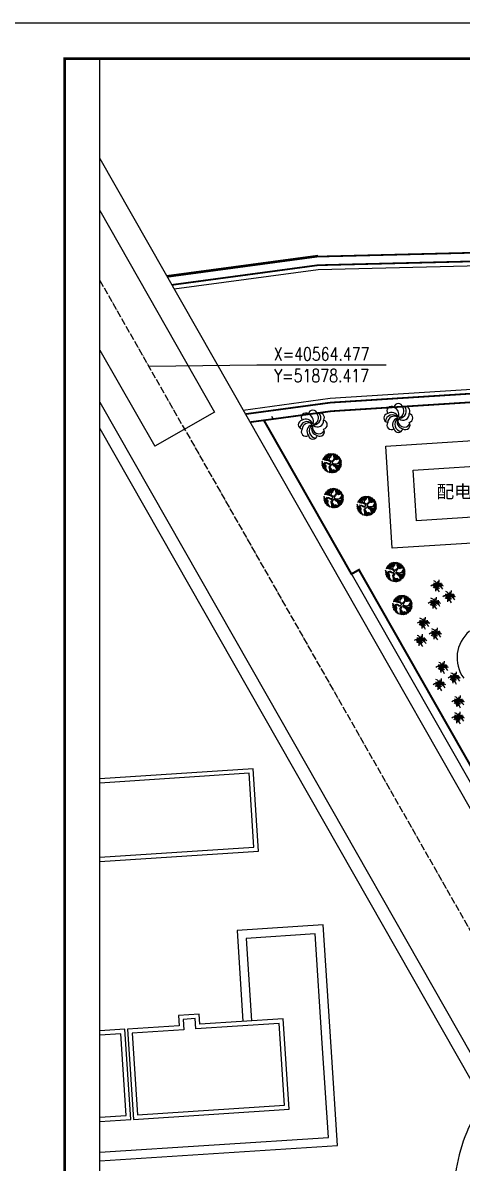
# Model space of a CAD drawing. Extents: x 1035948 to 1665131, y -158296 to 142149.
# Drawn here: x 1251304 to 1312449, y -20117 to 138704 of the extents above; entities that cross this region are included whole.
import ezdxf
from ezdxf.enums import TextEntityAlignment as Align

# ---------------------------------------------------------------- set-up
doc = ezdxf.new("R2010")
doc.units = 0
doc.header["$LTSCALE"] = 200
doc.header["$MEASUREMENT"] = 0
doc.linetypes.add('ACAD_ISO04W100', pattern=[30.5, 24, -3, 0.5, -3])
doc.layers.get('0').update_dxf_attribs({"linetype": 'CONTINUOUS'})
for name, color, linetype in [('1', 123, 'CONTINUOUS'), ('CH1', 7, 'CONTINUOUS'), ('CH3', 7, 'CONTINUOUS'), ('DL', 21, 'CONTINUOUS'), ('GHJZ', 7, 'CONTINUOUS'), ('X1', 3, 'CONTINUOUS'), ('ZXX', 6, 'ACAD_ISO04W100'), ('垂丝海棠', 7, 'CONTINUOUS'), ('广玉兰', 7, 'CONTINUOUS'), ('杨柳', 7, 'CONTINUOUS')]:
    doc.layers.add(name, color=color, linetype=linetype)
doc.styles.add('_DIMFONT', font='TXT.shx')
doc.styles.add('H1', font='SimSun.ttf')

# ---------------------------------------------------------------- blocks, each defined once
blk = doc.blocks.new('ZW02')
at = {"layer": '广玉兰', "color": 3}
for p, q in [((-1127, 834), (-1456, 1053)), ((-1348, 1143), (-1127, 834)), ((-1039, 1258), (-1172, 1337)), ((-951, 1063), (-1039, 1258)), ((-951, 957), (-951, 1063))]:
    blk.add_line(p, q, dxfattribs=at)
for points in [[(-1661, -6), (-1790, 40)], [(-1762, 220), (-1671, 32), (-1622, -155), (-1566, -216), (-1615, -238), (-1706, -328), (-1734, -403)], [(-1662, 672), (-1454, 738), (-1222, 648), (-1048, 586), (-800, 560), (-517, 462), (-394, 401), (-290, 303), (-171, 123), (-190, 38), (-269, -103), (-269, -103), (-486, -125), (-655, -50), (-865, 85), (-984, 85), (-1166, 10), (-1187, -58), (-1328, -148), (-1587, -125), (-1643, 32), (-1757, 343)], [(-1285, 1257), (-1229, 1151), (-1117, 1099), (-984, 994), (-844, 825), (-818, 639), (-898, 639), (-1083, 666), (-1299, 753), (-1412, 791), (-1482, 791), (-1636, 731)], [(-1451, 889), (-1596, 818)], [(-1072, 673), (-1124, 844), (-1551, 903)], [(-1355, 876), (-1498, 989)], [(-1065, 1046), (-1397, 1132)], [(-1145, 1377), (-949, 1347), (-781, 1317), (-711, 1302), (-633, 1212), (-535, 1090), (-447, 966), (-429, 825), (-479, 551), (-647, 566), (-765, 622), (-802, 821), (-809, 1010), (-951, 1152), (-1065, 1222), (-1236, 1287)], [(-799, 754), (-677, 922), (-725, 1159), (-1092, 1399)], [(-803, 1200), (-1092, 1311)], [(-374, 1775), (-381, 1677), (-360, 1549), (-332, 1429), (-276, 1332), (-199, 1257), (-241, 1204), (-332, 1106), (-388, 994), (-486, 1069), (-570, 1204), (-676, 1362), (-879, 1384), (-1089, 1414)], [(-717, 1366), (-858, 1437), (-1031, 1482)], [(-417, 1282), (-549, 1384), (-697, 1482), (-964, 1528)], [(-754, 1492), (-855, 1594)], [(-449, 1040), (-395, 1212), (-479, 1482), (-787, 1630)], [(-611, 1545), (-681, 1680)], [(-464, 1644), (-594, 1714)], [(-269, 1174), (-402, 1407), (-451, 1617), (-514, 1742)], [(152, 1824), (264, 1580), (313, 1444), (348, 1287), (425, 971), (432, 753), (367, 657), (296, 586), (173, 445), (18, 355), (-94, 310), (-367, 483), (-409, 633), (-358, 940), (-269, 1099), (-73, 1257), (-38, 1324), (60, 1700), (82, 1827)], [(39, 1827), (32, 1707), (-3, 1595), (-66, 1399), (-115, 1309), (-220, 1399), (-304, 1542), (-332, 1677), (-332, 1775)], [(-203, 1506), (-300, 1796)], [(-181, 1366), (-220, 1610), (-200, 1812)], [(-58, 1424), (-94, 1519), (-115, 1821)], [(-98, 1587), (-45, 1707), (-45, 1826)], [(1640, 882), (1469, 761), (1280, 723), (1007, 738), (796, 753), (526, 648), (358, 462), (131, 175), (173, 17), (453, -103), (691, -148), (1007, -110), (1294, 40), (1476, 325), (1561, 611), (1666, 832)], [(201, 1820), (313, 1587), (418, 1174), (460, 1384), (621, 1625), (628, 1722)], [(369, 1617), (269, 1813)], [(318, 1718), (381, 1795)], [(337, 1494), (369, 1617), (543, 1756)], [(445, 1678), (444, 1782)], [(670, 1715), (663, 1572), (558, 1429), (467, 1272), (460, 1069), (495, 934), (635, 1024), (888, 1212), (1007, 1557)], [(462, 1060), (698, 1309), (773, 1673)], [(1035, 1519), (944, 1257), (916, 1159), (677, 994), (579, 825), (570, 745), (756, 807), (1084, 761), (1266, 776), (1322, 956), (1350, 1069), (1448, 1151)], [(599, 1204), (729, 1699)], [(628, 1019), (740, 1204), (936, 1592)], [(644, 929), (853, 911), (1098, 1001), (1266, 1354)], [(705, 782), (1140, 889), (1266, 1054)], [(710, 1364), (880, 1622)], [(742, 1039), (916, 1046), (972, 1144), (1076, 1505)], [(762, 796), (1445, 1169)], [(939, 943), (1063, 1151), (1104, 1485)], [(1017, 859), (1203, 836), (1498, 1107)], [(1019, 1078), (1045, 1122), (1224, 1391)], [(1054, 985), (1203, 1061), (1408, 1211)], [(1244, 1091), (1340, 1283)], [(1813, 408), (1722, 333), (1568, 303), (1526, 288), (1462, 198), (1406, 70), (1266, -28), (1350, -43), (1504, -148), (1596, -306), (1792, -516)], [(1469, 1129), (1378, 1046), (1357, 896), (1315, 806), (1385, 798), (1441, 829), (1617, 904)], [(1357, 896), (1553, 1024)], [(1402, -78), (1645, 32), (1857, 199)], [(1404, 926), (1598, 954)], [(1452, 958), (1509, 1087)], [(1687, 761), (1624, 633), (1532, 333), (1659, 348), (1806, 461)], [(1553, 399), (1645, 483), (1768, 595)], [(1564, -5), (1561, 153), (1659, 213), (1833, 351)], [(1611, 342), (1787, 534)], [(1620, 189), (1849, 257)], [(1641, 480), (1732, 689)], [(1687, 65), (1866, 70)], [(-1602, -83), (-1789, -65)], [(-1705, -73), (-1780, -194)], [(-1615, -238), (-1678, -193), (-1769, -281)], [(-1734, -463), (-1664, -336), (-1566, -261), (-1496, -238), (-1314, -253), (-1229, -328), (-1229, -441), (-1278, -516), (-1447, -614), (-1559, -696), (-1580, -824)], [(-1606, -291), (-1703, -558)], [(-1406, -505), (-1419, -411), (-1489, -328), (-1587, -441), (-1689, -600)], [(-1314, -537), (-1482, -478), (-1601, -591), (-1667, -660)], [(-1430, -604), (-1475, -553), (-1646, -714)], [(-1559, -876), (-1531, -756), (-1433, -666), (-1306, -591), (-1215, -546), (-1173, -478), (-1166, -569), (-1159, -696), (-1173, -869), (-1159, -952), (-1103, -1072), (-998, -1267), (-886, -1455), (-753, -1635)], [(-1264, -764), (-1356, -711), (-1447, -779), (-1475, -891), (-1510, -937)], [(-1411, -470), (-1356, -328)], [(-1166, -704), (-1257, -764), (-1391, -899), (-1342, -1199)], [(-1328, -869), (-1285, -982), (-1278, -1139), (-1208, -1342)], [(-1124, -1057), (-1201, -1132), (-1159, -1282), (-1152, -1395)], [(-443, -1766), (-381, -1605), (-318, -1229), (-353, -944), (-416, -726), (-402, -569), (-325, -448), (-269, -351), (-325, -238), (-451, -238), (-641, -185), (-781, -80), (-924, -6), (-1101, -50), (-1198, -174), (-1075, -501), (-1061, -696), (-1103, -891), (-928, -1320), (-671, -1687)], [(-1166, -1109), (-1110, -1222), (-1065, -1455)], [(-1019, -1335), (-1061, -1357), (-1117, -1372)], [(-1019, -1229), (-1005, -1372), (-977, -1507)], [(-402, -1763), (-360, -1657), (-304, -1462), (-234, -1620), (-108, -1673), (4, -1793), (4, -1823)], [(-339, -1605), (-318, -1657), (-269, -1725), (-283, -1785)], [(1035, -1535), (930, -1432), (924, -1128), (809, -810), (720, -713), (411, -493), (229, -193), (131, -170), (39, -223), (-52, -268), (-115, -321), (-143, -463), (-304, -681), (-206, -929), (-80, -1117), (109, -1237), (376, -1305), (691, -1365), (831, -1462), (997, -1559)], [(53, -1830), (18, -1748), (-80, -1650), (-178, -1582), (-241, -1350), (-227, -1132), (-276, -929), (-136, -1169), (-3, -1274), (109, -1417), (285, -1582), (362, -1800)], [(-234, -1252), (-115, -1357), (-3, -1492), (243, -1823)], [(-227, -1635), (-220, -1688), (-143, -1718), (-143, -1815)], [(-150, -1312), (-52, -1274)], [(-73, -1425), (-87, -1507), (-24, -1620), (81, -1725), (131, -1815)], [(-17, -1274), (4, -1387), (124, -1522), (250, -1590), (320, -1763)], [(60, -1552), (145, -1597), (299, -1808)], [(404, -1785), (341, -1590), (327, -1537), (229, -1462), (81, -1335), (75, -1282), (201, -1297), (544, -1380), (726, -1455), (944, -1590)], [(166, -1402), (348, -1395), (453, -1485), (600, -1635), (579, -1725)], [(418, -1440), (383, -1530), (460, -1620), (509, -1733), (502, -1755)], [(1701, -749), (1582, -644), (1490, -531), (1294, -471), (1126, -478), (888, -463), (698, -373), (572, -276), (481, -268), (411, -253), (474, -403), (628, -523), (803, -696), (937, -801), (1133, -891), (1406, -921), (1568, -1004)], [(467, -1365), (565, -1507), (782, -1665)], [(1778, -538), (1673, -433), (1540, -291), (1469, -185), (1364, -118), (1224, -88), (1049, -148), (839, -193), (642, -185), (817, -343), (1014, -426), (1259, -411), (1504, -478), (1722, -719)], [(677, -1440), (649, -1515), (839, -1620)], [(663, -561), (944, -576), (1259, -584), (1399, -689), (1652, -846)], [(867, -749), (1127, -774), (1357, -819)], [(1547, -1027), (1350, -952), (1140, -929), (951, -884), (874, -831), (937, -974), (958, -1109), (951, -1297), (972, -1380), (1056, -1507)], [(902, -576), (972, -659), (1105, -689), (1266, -734), (1617, -906)], [(965, -1342), (1042, -1365), (1140, -1440)], [(972, -1072), (1147, -1102), (1210, -1259), (1252, -1342)], [(1042, -681), (1366, -695), (1675, -880)], [(1042, -906), (1077, -982), (1238, -1027), (1350, -1102), (1406, -1214)], [(1049, -1094), (1063, -1214), (1119, -1335), (1189, -1410)], [(1112, -704), (1268, -836), (1569, -986)], [(1154, -1004), (1266, -1154), (1350, -1274)], [(1231, -1027), (1343, -989), (1434, -1049), (1498, -1079)], [(1272, -414), (1350, -381), (1518, -381), (1666, -516), (1757, -626)], [(1322, -636), (1498, -614), (1603, -696), (1680, -786)], [(1378, -786), (1560, -951)], [(1500, -34), (1659, -193), (1866, -65)], [(1559, -243), (1638, -246), (1743, -261), (1863, -133)], [(1586, -120), (1868, -5)], [(1647, -361), (1764, -343), (1850, -252)], [(1714, -433), (1822, -408)]]:
    blk.add_lwpolyline(points, dxfattribs=at)
at = {"layer": '广玉兰', "color": 6, "linetype": 'ByBlock'}
for points, elevation in [([(-1212, 741), (-1203, 786), (-1174, 845), (-1233, 853), (-1237, 920), (-1288, 933), (-1300, 895), (-1333, 841), (-1304, 824), (-1258, 828), (-1262, 790), (-1300, 778), (-1275, 728), (-1241, 711), (-1254, 656), (-1224, 652), (-1195, 707)], 2310), ([(-1226, 194), (-1159, 77), (-1125, 118), (-1101, 26), (-1200, 1), (-1284, 118)], 4620), ([(-670, 1295), (-662, 1340), (-632, 1399), (-691, 1407), (-695, 1474), (-746, 1487), (-758, 1449), (-791, 1395), (-762, 1378), (-716, 1382), (-720, 1344), (-758, 1332), (-733, 1282), (-699, 1265), (-712, 1211), (-682, 1206), (-653, 1261)], 2310), ([(-172, 1689), (-105, 1573), (-71, 1614), (-47, 1521), (-146, 1497), (-231, 1614)], 4620), ([(754, 1345), (763, 1391), (792, 1449), (733, 1458), (729, 1524), (678, 1537), (666, 1500), (633, 1445), (662, 1428), (708, 1433), (704, 1395), (666, 1382), (691, 1332), (725, 1315), (712, 1261), (742, 1257), (771, 1311)], 2310), ([(728, 692), (783, 717), (825, 700), (867, 721), (887, 738), (934, 713), (887, 687), (896, 654), (934, 679), (980, 721), (1021, 788), (1072, 780), (1097, 801), (1130, 843), (1126, 767), (1164, 763), (1168, 826), (1193, 851), (1181, 876), (1210, 918), (1168, 935), (1118, 914), (1068, 922), (1043, 910), (992, 918), (1021, 947), (1009, 972), (967, 947), (929, 914), (951, 872), (904, 843), (871, 843), (858, 809), (934, 818), (1005, 834), (967, 788), (917, 792), (846, 780), (808, 751)], 2310), ([(1009, 1345), (1076, 1228), (1110, 1269), (1135, 1177), (1035, 1153), (951, 1269)], 4620), ([(1675, 282), (1683, 327), (1712, 386), (1654, 394), (1650, 461), (1599, 474), (1587, 436), (1553, 382), (1583, 365), (1629, 369), (1625, 331), (1587, 319), (1612, 269), (1645, 252), (1633, 198), (1662, 193), (1692, 248)], 2310), ([(-1527, -418), (-1519, -372), (-1489, -314), (-1548, -306), (-1552, -239), (-1603, -226), (-1615, -263), (-1648, -318), (-1619, -335), (-1573, -330), (-1577, -368), (-1615, -381), (-1590, -431), (-1556, -448), (-1569, -502), (-1539, -506), (-1510, -452)], 2310), ([(-1429, -887), (-1371, -937), (-1321, -896), (-1237, -887), (-1195, -812), (-1077, -846), (-1161, -913), (-1228, -954), (-1144, -997), (-1271, -1038), (-1362, -1038), (-1396, -971), (-1472, -1030)], 4620), ([(-935, -1350), (-926, -1304), (-897, -1246), (-955, -1237), (-960, -1170), (-1010, -1158), (-1022, -1195), (-1056, -1250), (-1027, -1267), (-980, -1262), (-985, -1300), (-1022, -1313), (-997, -1363), (-964, -1380), (-977, -1434), (-947, -1438), (-918, -1383)], 2310), ([(-267, -1335), (-208, -1385), (-158, -1344), (-74, -1335), (-33, -1260), (85, -1294), (1, -1361), (-66, -1402), (18, -1445), (-109, -1486), (-200, -1486), (-234, -1419), (-310, -1478)], 4620), ([(413, -1171), (480, -1287), (514, -1246), (538, -1339), (438, -1363), (354, -1246)], 4620), ([(615, -1577), (624, -1531), (653, -1473), (595, -1464), (590, -1397), (540, -1384), (528, -1422), (494, -1476), (523, -1493), (570, -1489), (565, -1527), (528, -1540), (553, -1589), (586, -1607), (573, -1661), (603, -1665), (632, -1610)], 2310), ([(898, -749), (953, -724), (994, -741), (1036, -720), (1057, -703), (1103, -728), (1057, -754), (1066, -787), (1103, -761), (1150, -720), (1191, -653), (1242, -661), (1267, -640), (1300, -598), (1296, -674), (1334, -678), (1338, -615), (1363, -590), (1351, -565), (1380, -523), (1338, -506), (1288, -527), (1237, -519), (1212, -531), (1162, -523), (1191, -494), (1179, -469), (1137, -494), (1099, -527), (1120, -569), (1074, -598), (1041, -598), (1028, -632), (1103, -623), (1175, -607), (1137, -653), (1087, -649), (1016, -661), (978, -690)], 2310), ([(1170, -972), (1237, -1089), (1271, -1048), (1295, -1140), (1195, -1165), (1111, -1048)], 4620), ([(1729, -570), (1737, -524), (1766, -466), (1708, -457), (1704, -390), (1653, -377), (1641, -415), (1608, -469), (1637, -486), (1683, -482), (1679, -520), (1641, -533), (1666, -582), (1699, -600), (1687, -654), (1717, -658), (1746, -603)], 2310)]:
    blk.add_lwpolyline(points, close=True, dxfattribs=dict(at, elevation=elevation))
at = {"layer": '广玉兰', "color": 3, "width": 0.8, "flags": 9}
for tag, p in [('XSIZE', (-321, -249)), ('XSIZE', (-274, -93)), ('YSIZE', (196, -1)), ('YSIZE', (644, -151))]:
    blk.add_attdef(tag, p, '', height=0.72, dxfattribs=at)
blk = doc.blocks.new('ZW36')
at = {"layer": '垂丝海棠', "color": 31, "const_width": 60}
for points in [[(-966, 251, 1), (-906, 251, 1)], [(-458, 399, 1), (-398, 399, 1)], [(-320, 284, 1), (-260, 284, 1)], [(-197, 69, 1), (-137, 69, 1)], [(-142, 185, 1), (-82, 185, 1)], [(-114, 119, 1), (-54, 119, 1)], [(-100, 20, 1), (-40, 20, 1)], [(-46, 86, 1), (14, 86, 1)], [(463, 465, 1), (523, 465, 1)], [(848, 102, 1), (908, 102, 1)], [(-637, -228, 1), (-577, -228, 1)], [(-485, -541, 1), (-425, -541, 1)], [(-266, -261, 1), (-206, -261, 1)], [(-59, -261, 1), (1, -261, 1)], [(37, -887, 1), (97, -887, 1)], [(504, -211, 1), (564, -211, 1)]]:
    blk.add_lwpolyline(points, format="xyb", close=True, dxfattribs=at)
at = {"layer": '垂丝海棠', "color": 31}
for centre, radius, start, end in [((-443, -1135), 1464, 78.55155, 130.98153), ((-185, -2359), 2512, 88.32856, 108.729), ((134, -1317), 1456, 103.04524, 139.77663), ((-1034, -789), 1294, 48.7581, 83.8624), ((-1040, 67), 963, 6.99045, 78.02836), ((236, -767), 952, 114.09558, 166.29534), ((-705, -137), 631, 28.89012, 78.45792), ((826, -841), 1299, 134.48606, 189.37622), ((1483, -658), 1728, 155.08876, 185.96372), ((2324, 279), 2449, 163.85612, 179.11051), ((-247, -3123), 3211, 70.5249, 87.82437), ((1537, -211), 1626, 171.24958, 218.23328), ((-3557, 2173), 4052, 328.98728, 340.36101), ((522, -485), 844, 62.99086, 135.91017), ((439, -986), 1172, 53.32313, 115.76326), ((657, -696), 1164, 85.87406, 126.95584), ((-239, -1387), 1437, 31.31505, 82.13779), ((-802, 1117), 1096, 342.94564, 6.48138), ((-6650, -6130), 8950, 39.04877, 42.6799)]:
    blk.add_arc(centre, radius, start, end, dxfattribs=at)
at = {"layer": '垂丝海棠', "color": 31, "width": 0.8, "flags": 9}
for tag in ['YSIZE', 'XSIZE']:
    blk.add_attdef(tag, (-74, 86), '', height=1, dxfattribs=at)
blk = doc.blocks.new('ZW17')
at = {"layer": '杨柳', "color": 3}
blk.add_circle((26, 180, 4500), 170, dxfattribs=at)
for centre, radius, start, end in [((-1042, 1249, 4500), 681, 54.39888, 215.60112), ((26, 1692, 4500), 681, 9.39888, 170.60112), ((-1157, 641, 4500), 1269, 346.39962, 66.26753), ((-200, 1225, 4500), 1068, 291.34287, 32.76914), ((161, 1239, 4500), 1067, 271.8748, 39.71939), ((1095, 1249, 4500), 681, 324.39888, 125.60112), ((-1498, 180, 4500), 679, 98.32639, 261.67361), ((-863, -425, 4500), 1075, 43.3144, 175.47588), ((-1019, -49, 4500), 1070, 21.45744, 122.64031), ((-634, -520, 4500), 963, 56.80975, 178.30623), ((141, -818, 4500), 1005, 106.25782, 218.43461), ((581, -771, 4500), 1101, 129.10675, 263.13321), ((849, -429, 4500), 1024, 153.00202, 261.50288), ((925, -211, 4500), 981, 166.42366, 328.38321), ((730, 777, 4500), 922, 230.84379, 4.71769), ((1537, 180, 4500), 681, 279.39888, 80.60112), ((-1042, -888, 4500), 681, 144.39888, 305.60112), ((26, -1331, 4500), 681, 189.39888, 350.60112), ((1104, -897, 4500), 679, 233.32639, 36.67361)]:
    blk.add_arc(centre, radius, start, end, dxfattribs=at)
blk = doc.blocks.new('_DIMZB1')
blk.add_line((0, 0), (3000, 0))
at = {"style": '_DIMFONT', "width": 0.8}
for tag, p in [('X=', (1500, 250)), ('Y=', (1500, -250))]:
    blk.add_attdef(tag, text='', height=300, dxfattribs=at).set_placement(p, align=Align.MIDDLE)

msp = doc.modelspace()

# ---------------------------------------------------------------- linework, layer by layer
msp.add_lwpolyline([(1262027.16905, 133703.72674), (1536194.78498, 133703.72674), (1536194.78498, -153296.27326), (1262027.16905, -153296.27326)], close=True)
at = {"layer": '1'}
msp.add_line((1268836.61884, 90870.85493), (1283886.66597, 91070.28312), dxfattribs=at)
at = {"layer": 'CH1'}
msp.add_lwpolyline([(1262027.16905, 133703.72674), (1536194.78498, 133703.72674), (1536194.78498, -153296.27326), (1262027.16905, -153296.27326)], close=True, dxfattribs=at)
at = {"layer": 'CH3'}
for p, q in [((1297040.55777, 61931.57488), (1298083.51163, 62525.07908)), ((1298083.51163, 62525.07908), (1325235.19533, 14811.93179))]:
    msp.add_line(p, q, dxfattribs=at)
at = {"layer": 'CH3', "const_width": 288}
msp.add_lwpolyline([(1284854.53468, 83345.84594), (1297040.55777, 61931.57488), (1298083.51163, 62525.07908), (1325235.19533, 14811.93179), (1329062.34217, 10740.94763), (1331543.23242, 8872.65647), (1334139.11617, 7366.99939), (1337203.46815, 6066.56395), (1339476.39252, 5389.65576), (1341612.91695, 4972.04668), (1344189.07815, 4252.6191), (1346182.45841, 3523.31947), (1348071.42244, 2681.52153), (1351206.84865, 920.20787), (1353351.8595, -590.15834), (1355252.45312, -2180.89671), (1356591.19005, -3473.32191), (1357181.6495, -4096.35539)], dxfattribs=at)
at = {"layer": 'CH3'}
for points in [[(1301810.20271, 79761.03857), (1321825.30573, 81039.6598), (1322735.2456, 66795.76981), (1302720.14258, 65517.14858)], [(1305632.3896, 76397.8723), (1318462.13946, 77217.47291), (1318913.0587, 70158.93608), (1306083.30885, 69339.33547)]]:
    msp.add_lwpolyline(points, close=True, dxfattribs=at)
at = {"layer": 'DL'}
for p, q in [((1262027.16905, 119820.54839), (1295938.65744, 60228.52242)), ((1262027.16905, 112541.74568), (1277996.9893, 84478.27845)), ((1262027.16905, 93131.6051), (1269653.35839, 79730.24484)), ((1262027.16905, 85852.80238), (1285289.93316, 44973.58093)), ((1277996.9893, 84478.27845), (1269653.35839, 79730.24484)), ((1284854.53468, 83345.84594), (1331569.92975, 1253.75358)), ((1285897.48854, 83939.35015), (1286136.77542, 83518.85579)), ((1262027.16905, 82213.40102), (1313839.71407, -8835.81786)), ((1295938.65744, 60228.52242), (1330005.49896, 363.49728)), ((1285289.93316, 44973.58093), (1315404.14487, -7945.56155))]:
    msp.add_line(p, q, dxfattribs=at)
at = {"layer": 'DL', "const_width": 12}
msp.add_lwpolyline([(1270346.22425, 105201.62787), (1283892.98212, 81396.16296)], dxfattribs=at)
at = {"layer": 'DL'}
for centre, radius, start, end in [((1316528.17107, 50277.18387, 0), 4800, 129.8501183963, 216.3679502122), ((1334678.31872, -24831.83474), 23400, 152.4396777707, 178.4797852802)]:
    msp.add_arc(centre, radius, start, end, dxfattribs=at)
at = {"layer": 'GHJZ'}
for p, q in [((1271306.11344, 103514.8325), (1292339.57687, 106352.83014)), ((1283341.44207, 34823.53462), (1262027.16905, 33426.43916)), ((1282781.9711, 34185.57519), (1262027.16905, 32825.1516)), ((1283456.9719, 23887.67375), (1282781.9711, 34185.57519)), ((1284094.93133, 23328.20279), (1283341.44207, 34823.53462)), ((1262027.16905, 22483.00561), (1283456.9719, 23887.67375)), ((1262027.16905, 21881.71806), (1284094.93133, 23328.20279)), ((1293085.04323, 13094.30533), (1281110.73924, 12309.42068)), ((1294199.43321, -3906.97551), (1293085.04323, 13094.30533)), ((1281110.73924, 12309.42068), (1281942.71643, -383.33323)), ((1291966.1013, 11818.38647), (1282388.19848, 11166.97862)), ((1282388.19848, 11166.97862), (1283140.14683, -304.84476)), ((1292964.47744, -3412.97186), (1291966.1013, 11818.38647)), ((1275839.97332, 659.73788), (1272966.14037, 471.36557)), ((1272966.14037, 471.36557), (1273060.32652, -965.55091)), ((1275280.50236, 21.77845), (1273604.0998, -88.1054)), ((1275374.68852, -1415.13803), (1275280.50236, 21.77845)), ((1275934.15948, -777.17859), (1275839.97332, 659.73788)), ((1265516.51501, -1460.02824), (1262027.16905, -1688.74584)), ((1266340.64389, -14033.04743), (1265516.51501, -1460.02824)), ((1273060.32652, -965.55091), (1265875.74413, -1436.4817)), ((1265875.74413, -1436.4817), (1266699.87301, -14009.50089)), ((1273698.28596, -1525.02188), (1266513.70356, -1995.95267)), ((1273604.0998, -88.1054), (1273698.28596, -1525.02188)), ((1286989.76339, -653.79991), (1275374.68852, -1415.13803)), ((1287549.23435, -15.84048), (1275934.15948, -777.17859)), ((1287735.40381, -12029.38871), (1286989.76339, -653.79991)), ((1288373.36324, -12588.85967), (1287549.23435, -15.84048)), ((1264957.04404, -2097.98767), (1262027.16905, -2290.0334)), ((1265702.68446, -13473.57646), (1264957.04404, -2097.98767)), ((1266513.70356, -1995.95267), (1267259.34398, -13371.54146)), ((1293823.51352, -16518.53989), (1292964.47744, -3412.97186)), ((1295099.43238, -17637.48182), (1294199.43321, -3906.97551)), ((1266699.87301, -14009.50089), (1288373.36324, -12588.85967)), ((1267259.34398, -13371.54146), (1287735.40381, -12029.38871)), ((1262027.16905, -13714.49699), (1265702.68446, -13473.57646)), ((1262027.16905, -14315.78455), (1266340.64389, -14033.04743)), ((1262027.16905, -18602.70801), (1293823.51352, -16518.53989)), ((1262027.16905, -19805.28313), (1295099.43238, -17637.48182))]:
    msp.add_line(p, q, dxfattribs=at)
at = {"layer": 'GHJZ', "const_width": 240}
for points in [[(1271412.50331, 103327.87557), (1292273.88704, 106142.65488), (1385654.23381, 108449.27022)], [(1272052.42944, 102203.34532), (1292369.21799, 104944.64364), (1385732.78912, 107250.8446)], [(1282291.24745, 84210.86142), (1294128.68635, 85808.06027), (1386750.48882, 91725.00228)], [(1282931.17357, 83086.33118), (1294247.31429, 84613.19245), (1386828.979, 90527.57034)]]:
    msp.add_lwpolyline(points, dxfattribs=at)
at = {"layer": 'GHJZ'}
for points in [[(1272372.3925, 101641.0802), (1292416.88346, 104345.63802), (1380969.54185, 106533.00322)], [(1272372.3925, 101641.0802), (1292416.88346, 104345.63802), (1380969.54185, 106533.00322)], [(1281971.28438, 84773.12655), (1294069.37237, 86405.49419), (1386711.24373, 92323.71825)]]:
    msp.add_lwpolyline(points, dxfattribs=at)
at = {"layer": 'X1'}
msp.add_lwpolyline([(1244631.48832, 138703.72674), (1665131.48832, 138703.72674), (1665131.48832, -158296.27326), (1244631.48832, -158296.27326)], close=True, dxfattribs=at)
at = {"layer": 'X1', "const_width": 400}
msp.add_lwpolyline([(1257131.48832, 133703.72674), (1257131.48832, -153296.27326), (1660131.48832, -153296.27326), (1660131.48832, 133703.72674), (1257131.48832, 133703.72674)], dxfattribs=at)
at = {"layer": 'ZXX', "ltscale": 0.2}
msp.add_line((1262027.16905, 102836.67539), (1375152.36795, -95956.12646), dxfattribs=at)

# ---------------------------------------------------------------- block references
at = {"layer": '1', "xscale": 6, "yscale": 6, "zscale": 6.000000000000001}
msp.add_blockref('_DIMZB1', (1283886.66597, 91070.28312), dxfattribs=at).add_auto_attribs({'X=': 'X=40564.477', 'Y=': 'Y=51878.417'})
at = {"layer": '垂丝海棠', "ltscale": 20, "xscale": 0.6912000000011176, "yscale": 0.6912000000011176, "zscale": 0.6911999999999999}
for p in [(1309067.80874, 60277.48143, -27056.10778), (1310742.0949, 58786.46101, -27056.10778), (1308676.20337, 57869.65481), (1307139.48411, 55089.66678, -27056.10778), (1308813.77028, 53598.64637, -27056.10778), (1306747.87874, 52681.84017), (1309772.38791, 48938.40247, -27056.10778), (1311446.67408, 47447.38205, -27056.10778), (1309380.78255, 46530.57585), (1311997.79636, 44146.63016, -27056.10778), (1311986.23601, 41902.07266)]:
    msp.add_blockref('ZW36', p, dxfattribs=at)
at = {"layer": '广玉兰', "ltscale": 20, "xscale": 0.75, "yscale": 0.75, "zscale": 0.75}
for p in [(1294266.55152, 77374.00503, -27056.10778), (1294537.40019, 72502.34167, -27056.10778), (1299141.80976, 71419.75098, -27056.10778), (1303114.24403, 62217.72136, -27056.10778), (1304107.35186, 57616.70829, -27056.10778)]:
    msp.add_blockref('ZW02', p, dxfattribs=at)
at = {"layer": '杨柳', "ltscale": 20, "xscale": 0.9185399999842048, "yscale": 0.9185399999987567, "zscale": 0.9185399999999999}
for p in [(1291643.18401, 82565.12306, -31189.53778), (1303551.66343, 83502.10683, -31189.53778)]:
    msp.add_blockref('ZW17', p, dxfattribs=at)

# ---------------------------------------------------------------- texts
at = {"style": 'H1'}
msp.add_text('配电房', height=1800, rotation=0.0000000017, dxfattribs=at).set_placement((1312563.32771, 73453.66855), align=Align.MIDDLE)

doc.saveas('drawing.dxf')
